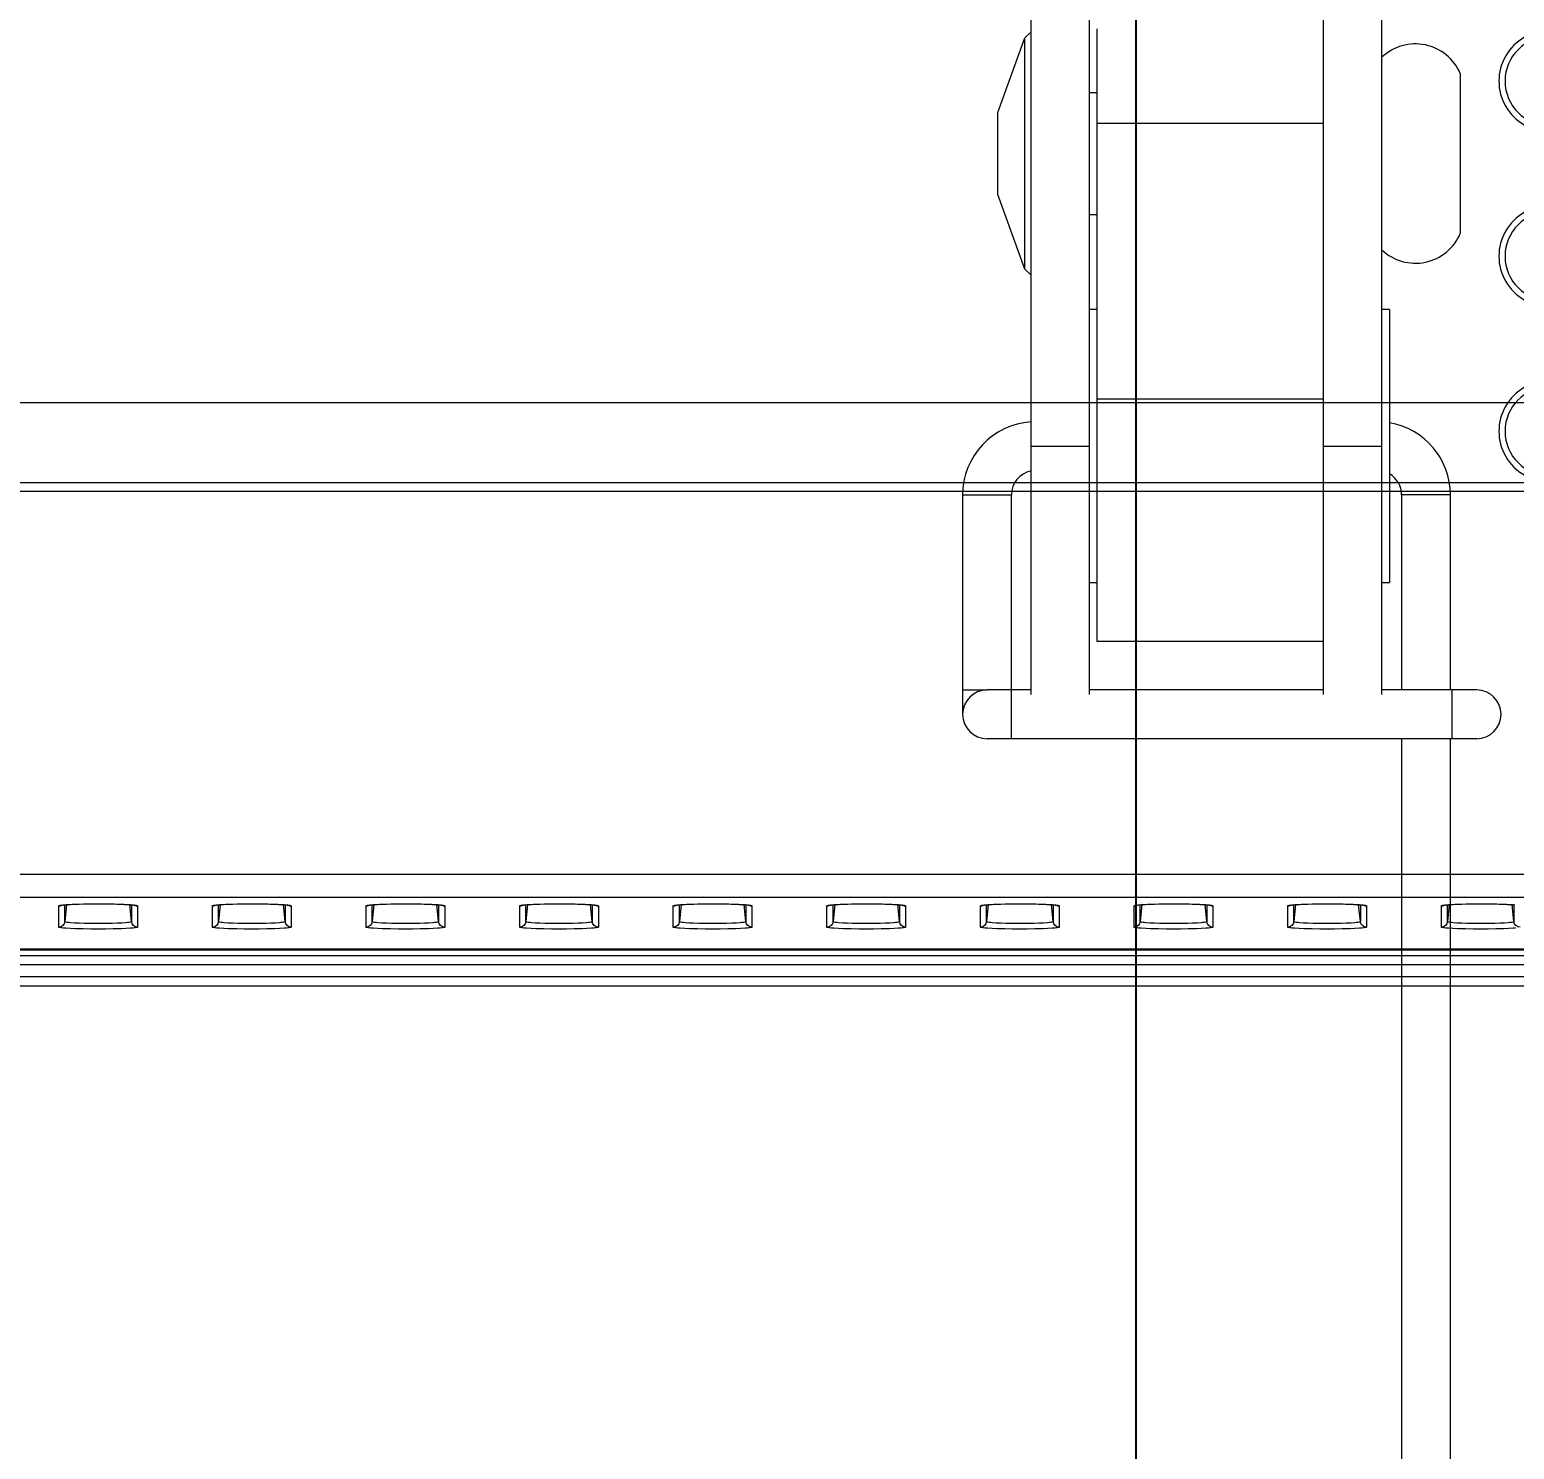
# Model space of a CAD drawing. Header units: millimetres. Extents: x -71336 to -35435, y -26189 to 22712.
# Drawn here: x -69022.03 to -68973.71, y -17584.35 to -17538.13 of the extents above; entities that cross this region are included whole.
import ezdxf

# ---------------------------------------------------------------- set-up
doc = ezdxf.new("R2010")
doc.units = ezdxf.units.MM
doc.layers.add('SC - Dimensions', color=1, linetype='Continuous')
doc.layers.add('SC - Equipment', color=7, linetype='Continuous', lineweight=13)
doc.layers.add('SC - Xlines', color=252, linetype='Continuous', plot=False)
doc.styles.get("Standard").update_dxf_attribs({"font": 'arial.ttf', "height": 35})
doc.dimstyles.new('MJC', dxfattribs={"dimscale": 25, "dimtxt": 35, "dimasz": 1, "dimexe": 0.25, "dimexo": 0.25, "dimgap": 0.25, "dimtad": 1, "dimdec": 0, "dimzin": 0, "dimdsep": 46, "dimtxsty": 'Standard', "dimcen": 0.09, "dimclrd": 1, "dimclre": 1, "dimclrt": 7, "dimadec": 0, "dimazin": 0, "dimtfac": 1, "dimtdec": 0, "dimtofl": 0, "dimtmove": 0, "dimatfit": 3, "dimfxl": 1, "dimtolj": 1, "dimtzin": 0, "dimarcsym": 0})

# ---------------------------------------------------------------- blocks, each defined once
blk = doc.blocks.new('SONY FW-49XE8001 - BACK')
at = {"layer": 'SC - Equipment', "color": 251, "true_color": 0x636466, "transparency": 33554495}
for points in [[(478.695, 9.651), (-479.005, 9.651)], [(478.695, 10.4), (-479.005, 10.4)], [(-158.26, 9.398), (-158.261, 9.398), (-158.254, 9.4), (-158.244, 9.401), (-158.23, 9.404), (-158.212, 9.406), (-158.191, 9.408), (-158.167, 9.411), (-158.14, 9.414), (-158.109, 9.416), (-158.075, 9.419), (-158.037, 9.421), (-157.996, 9.424), (-157.95, 9.427), (-157.901, 9.429), (-157.848, 9.431), (-157.792, 9.434), (-157.67, 9.438), (-157.533, 9.441), (-157.384, 9.444), (-157.224, 9.445), (-157.053, 9.446), (-156.876, 9.445), (-156.699, 9.443), (-156.613, 9.442), (-156.53, 9.44), (-156.452, 9.438), (-156.379, 9.436), (-156.312, 9.433), (-156.25, 9.431), (-156.193, 9.428), (-156.141, 9.426), (-156.094, 9.423), (-156.051, 9.42), (-156.012, 9.417), (-155.978, 9.414), (-155.947, 9.411), (-155.921, 9.409), (-155.899, 9.406), (-155.88, 9.404), (-155.866, 9.401), (-155.856, 9.4), (-155.85, 9.398), (-155.849, 9.398)], [(-158.082, 9.418), (-158.137, 8.867), (-158.137, 9.414)], [(-155.973, 9.414), (-155.973, 8.867), (-156.028, 9.418)], [(-153.26, 9.398), (-153.261, 9.398), (-153.254, 9.4), (-153.244, 9.401), (-153.23, 9.404), (-153.212, 9.406), (-153.191, 9.408), (-153.167, 9.411), (-153.14, 9.414), (-153.109, 9.416), (-153.075, 9.419), (-153.037, 9.421), (-152.996, 9.424), (-152.95, 9.427), (-152.901, 9.429), (-152.849, 9.431), (-152.792, 9.434), (-152.67, 9.438), (-152.533, 9.441), (-152.385, 9.444), (-152.224, 9.445), (-152.054, 9.446), (-151.876, 9.445), (-151.699, 9.443), (-151.613, 9.442), (-151.53, 9.44), (-151.452, 9.438), (-151.379, 9.436), (-151.312, 9.433), (-151.25, 9.431), (-151.193, 9.428), (-151.141, 9.426), (-151.094, 9.423), (-151.051, 9.42), (-151.012, 9.417), (-150.977, 9.414), (-150.947, 9.411), (-150.921, 9.409), (-150.899, 9.406), (-150.88, 9.404), (-150.866, 9.401), (-150.856, 9.4), (-150.85, 9.398), (-150.85, 9.398)], [(-153.082, 9.418), (-153.137, 8.867), (-153.137, 9.414)], [(-150.973, 9.414), (-150.973, 8.867), (-151.028, 9.418)], [(-148.261, 9.398), (-148.261, 9.398), (-148.254, 9.4), (-148.244, 9.401), (-148.23, 9.404), (-148.212, 9.406), (-148.191, 9.408), (-148.167, 9.411), (-148.14, 9.414), (-148.109, 9.416), (-148.075, 9.419), (-148.037, 9.421), (-147.995, 9.424), (-147.95, 9.427), (-147.901, 9.429), (-147.849, 9.431), (-147.792, 9.434), (-147.669, 9.438), (-147.533, 9.441), (-147.384, 9.444), (-147.224, 9.445), (-147.053, 9.446), (-146.876, 9.445), (-146.699, 9.443), (-146.613, 9.442), (-146.53, 9.44), (-146.452, 9.438), (-146.38, 9.436), (-146.312, 9.433), (-146.25, 9.431), (-146.193, 9.428), (-146.141, 9.426), (-146.094, 9.423), (-146.051, 9.42), (-146.012, 9.417), (-145.978, 9.414), (-145.947, 9.411), (-145.921, 9.409), (-145.899, 9.406), (-145.88, 9.404), (-145.866, 9.401), (-145.856, 9.4), (-145.85, 9.398), (-145.849, 9.398)], [(-148.082, 9.418), (-148.137, 8.867), (-148.137, 9.414)], [(-145.973, 9.414), (-145.973, 8.867), (-146.028, 9.418)], [(-143.26, 9.398), (-143.261, 9.398), (-143.254, 9.4), (-143.244, 9.401), (-143.23, 9.404), (-143.212, 9.406), (-143.192, 9.408), (-143.167, 9.411), (-143.14, 9.414), (-143.109, 9.416), (-143.075, 9.419), (-143.037, 9.421), (-142.996, 9.424), (-142.95, 9.427), (-142.901, 9.429), (-142.849, 9.431), (-142.792, 9.434), (-142.67, 9.438), (-142.533, 9.441), (-142.384, 9.444), (-142.224, 9.445), (-142.054, 9.446), (-141.876, 9.445), (-141.699, 9.443), (-141.613, 9.442), (-141.531, 9.44), (-141.452, 9.438), (-141.379, 9.436), (-141.312, 9.433), (-141.25, 9.431), (-141.193, 9.428), (-141.141, 9.426), (-141.094, 9.423), (-141.051, 9.42), (-141.012, 9.417), (-140.978, 9.414), (-140.947, 9.411), (-140.921, 9.409), (-140.899, 9.406), (-140.88, 9.404), (-140.866, 9.401), (-140.856, 9.4), (-140.85, 9.398), (-140.849, 9.398)], [(-143.082, 9.418), (-143.137, 8.867), (-143.137, 9.414)], [(-140.973, 9.414), (-140.973, 8.867), (-141.028, 9.418)], [(-138.26, 9.398), (-138.261, 9.398), (-138.254, 9.4), (-138.244, 9.401), (-138.23, 9.404), (-138.212, 9.406), (-138.191, 9.408), (-138.167, 9.411), (-138.14, 9.414), (-138.109, 9.416), (-138.075, 9.419), (-138.037, 9.421), (-137.995, 9.424), (-137.95, 9.427), (-137.901, 9.429), (-137.849, 9.431), (-137.792, 9.434), (-137.669, 9.438), (-137.533, 9.441), (-137.384, 9.444), (-137.224, 9.445), (-137.054, 9.446), (-136.876, 9.445), (-136.699, 9.443), (-136.613, 9.442), (-136.53, 9.44), (-136.452, 9.438), (-136.379, 9.436), (-136.312, 9.433), (-136.25, 9.431), (-136.193, 9.428), (-136.141, 9.426), (-136.094, 9.423), (-136.051, 9.42), (-136.012, 9.417), (-135.977, 9.414), (-135.947, 9.411), (-135.921, 9.409), (-135.899, 9.406), (-135.88, 9.404), (-135.866, 9.401), (-135.856, 9.4), (-135.85, 9.398), (-135.849, 9.398)], [(-138.082, 9.418), (-138.137, 8.867), (-138.137, 9.414)], [(-135.973, 9.414), (-135.973, 8.867), (-136.028, 9.418)], [(-133.26, 9.398), (-133.261, 9.398), (-133.254, 9.4), (-133.244, 9.401), (-133.23, 9.404), (-133.212, 9.406), (-133.191, 9.408), (-133.167, 9.411), (-133.14, 9.414), (-133.109, 9.416), (-133.075, 9.419), (-133.037, 9.421), (-132.996, 9.424), (-132.95, 9.427), (-132.901, 9.429), (-132.848, 9.431), (-132.792, 9.434), (-132.67, 9.438), (-132.533, 9.441), (-132.384, 9.444), (-132.224, 9.445), (-132.054, 9.446), (-131.876, 9.445), (-131.699, 9.443), (-131.613, 9.442), (-131.53, 9.44), (-131.452, 9.438), (-131.379, 9.436), (-131.312, 9.433), (-131.25, 9.431), (-131.193, 9.428), (-131.141, 9.426), (-131.094, 9.423), (-131.051, 9.42), (-131.012, 9.417), (-130.978, 9.414), (-130.947, 9.411), (-130.921, 9.409), (-130.899, 9.406), (-130.88, 9.404), (-130.866, 9.401), (-130.855, 9.4), (-130.85, 9.398), (-130.849, 9.398)], [(-133.082, 9.418), (-133.137, 8.867), (-133.137, 9.414)], [(-130.973, 9.414), (-130.973, 8.867), (-131.028, 9.418)], [(-128.26, 9.398), (-128.261, 9.398), (-128.254, 9.4), (-128.244, 9.401), (-128.23, 9.404), (-128.212, 9.406), (-128.191, 9.408), (-128.167, 9.411), (-128.14, 9.414), (-128.109, 9.416), (-128.075, 9.419), (-128.037, 9.421), (-127.996, 9.424), (-127.95, 9.427), (-127.901, 9.429), (-127.849, 9.431), (-127.792, 9.434), (-127.67, 9.438), (-127.533, 9.441), (-127.385, 9.444), (-127.224, 9.445), (-127.054, 9.446), (-126.876, 9.445), (-126.699, 9.443), (-126.613, 9.442), (-126.53, 9.44), (-126.452, 9.438), (-126.379, 9.436), (-126.312, 9.433), (-126.25, 9.431), (-126.193, 9.428), (-126.141, 9.426), (-126.094, 9.423), (-126.051, 9.42), (-126.012, 9.417), (-125.977, 9.414), (-125.947, 9.411), (-125.921, 9.409), (-125.899, 9.406), (-125.88, 9.404), (-125.866, 9.401), (-125.856, 9.4), (-125.85, 9.398), (-125.849, 9.398)], [(-128.082, 9.418), (-128.137, 8.867), (-128.137, 9.414)], [(-125.973, 9.414), (-125.973, 8.867), (-126.028, 9.418)], [(-123.26, 9.398), (-123.261, 9.398), (-123.254, 9.4), (-123.244, 9.401), (-123.23, 9.404), (-123.212, 9.406), (-123.191, 9.408), (-123.167, 9.411), (-123.14, 9.414), (-123.109, 9.416), (-123.075, 9.419), (-123.037, 9.421), (-122.995, 9.424), (-122.95, 9.427), (-122.901, 9.429), (-122.849, 9.431), (-122.792, 9.434), (-122.669, 9.438), (-122.533, 9.441), (-122.384, 9.444), (-122.224, 9.445), (-122.053, 9.446), (-121.876, 9.445), (-121.699, 9.443), (-121.613, 9.442), (-121.53, 9.44), (-121.452, 9.438), (-121.38, 9.436), (-121.312, 9.433), (-121.25, 9.431), (-121.193, 9.428), (-121.141, 9.426), (-121.094, 9.423), (-121.051, 9.42), (-121.012, 9.417), (-120.978, 9.414), (-120.947, 9.411), (-120.921, 9.409), (-120.899, 9.406), (-120.88, 9.404), (-120.866, 9.401), (-120.856, 9.4), (-120.85, 9.398), (-120.849, 9.398)], [(-123.082, 9.418), (-123.137, 8.867), (-123.137, 9.414)], [(-120.973, 9.414), (-120.973, 8.867), (-121.028, 9.418)], [(-118.26, 9.398), (-118.261, 9.398), (-118.254, 9.4), (-118.244, 9.401), (-118.23, 9.404), (-118.212, 9.406), (-118.192, 9.408), (-118.167, 9.411), (-118.14, 9.414), (-118.109, 9.416), (-118.075, 9.419), (-118.037, 9.421), (-117.996, 9.424), (-117.95, 9.427), (-117.901, 9.429), (-117.849, 9.431), (-117.792, 9.434), (-117.67, 9.438), (-117.533, 9.441), (-117.385, 9.444), (-117.224, 9.445), (-117.054, 9.446), (-116.876, 9.445), (-116.699, 9.443), (-116.613, 9.442), (-116.53, 9.44), (-116.452, 9.438), (-116.379, 9.436), (-116.312, 9.433), (-116.25, 9.431), (-116.193, 9.428), (-116.141, 9.426), (-116.094, 9.423), (-116.051, 9.42), (-116.012, 9.417), (-115.977, 9.414), (-115.947, 9.411), (-115.921, 9.409), (-115.899, 9.406), (-115.88, 9.404), (-115.866, 9.401), (-115.856, 9.4), (-115.85, 9.398), (-115.85, 9.398)], [(-118.082, 9.418), (-118.137, 8.867), (-118.137, 9.414)], [(-115.973, 9.414), (-115.973, 8.867), (-116.028, 9.418)], [(-110.92, 8.656), (-110.987, 8.651), (-110.992, 8.65), (-111.001, 8.65), (-111.15, 8.64), (-111.3, 8.633), (-111.344, 8.632), (-111.565, 8.625), (-111.814, 8.622), (-112.055, 8.621), (-112.296, 8.622), (-112.545, 8.625), (-112.767, 8.632), (-112.81, 8.633), (-112.96, 8.64), (-113.109, 8.65), (-113.118, 8.65), (-113.124, 8.651), (-113.19, 8.656), (-113.236, 8.662), (-113.265, 8.667), (-113.31, 8.674), (-113.321, 8.676), (-113.33, 8.679), (-113.335, 8.682), (-113.336, 8.685), (-113.336, 8.687), (-113.336, 9.379), (-113.335, 9.384), (-113.33, 9.387), (-113.321, 9.389), (-113.318, 9.39), (-113.289, 9.396), (-113.264, 9.401), (-113.261, 9.401), (-113.235, 9.405), (-113.207, 9.408), (-113.178, 9.411), (-113.174, 9.412), (-113.146, 9.414), (-113.118, 9.416), (-113.091, 9.418), (-113.063, 9.42), (-112.894, 9.43), (-112.711, 9.438), (-112.509, 9.443), (-112.454, 9.444), (-112.251, 9.446), (-112.049, 9.446), (-111.992, 9.446), (-111.79, 9.445), (-111.587, 9.443), (-111.388, 9.437), (-111.207, 9.43), (-111.04, 9.42), (-111.035, 9.42), (-111.008, 9.418), (-110.982, 9.415), (-110.955, 9.413)], [(-113.261, 9.398), (-113.261, 9.398), (-113.254, 9.4), (-113.244, 9.401), (-113.23, 9.404), (-113.212, 9.406), (-113.191, 9.408), (-113.167, 9.411), (-113.14, 9.414), (-113.109, 9.416), (-113.075, 9.419), (-113.037, 9.421), (-112.995, 9.424), (-112.95, 9.427), (-112.901, 9.429), (-112.849, 9.431), (-112.792, 9.434), (-112.669, 9.438), (-112.533, 9.441), (-112.384, 9.444), (-112.224, 9.445), (-112.054, 9.446), (-111.876, 9.445), (-111.699, 9.443), (-111.613, 9.442), (-111.53, 9.44), (-111.452, 9.438), (-111.379, 9.436), (-111.312, 9.433), (-111.25, 9.431), (-111.193, 9.428), (-111.141, 9.426), (-111.094, 9.423), (-111.051, 9.42), (-111.012, 9.417), (-110.977, 9.414), (-110.947, 9.411)], [(-113.082, 9.418), (-113.137, 8.867), (-113.137, 9.414)], [(-110.973, 9.414), (-110.973, 8.867), (-111.028, 9.418)], [(-316.51, 7.764), (-72.756, 7.764)], [(-75.955, 7.964), (-75.955, 7.935), (-211.955, 7.935), (-211.955, 7.964)], [(-316.938, 7.464), (-72.748, 7.464)], [(-72.738, 7.064), (-317.509, 7.064)], [(-72.73, 6.764), (-317.938, 6.764)]]:
    blk.add_lwpolyline(points, dxfattribs=at)
for points in [[(109.633, 37.244), (109.509, 37.676), (-109.819, 37.676, 0.999572), (-109.819, 34.785), (109.509, 34.785), (109.509, 34.587), (-109.819, 34.587), (-109.819, 34.785), (-109.944, 35.218)], [(109.633, 31.544), (109.509, 31.976), (-109.819, 31.976, 0.999596), (-109.819, 29.085), (109.509, 29.085), (109.509, 28.887), (-109.819, 28.887), (-109.819, 29.085), (-109.944, 29.518)], [(109.633, 25.844), (109.509, 26.276), (-109.819, 26.276, 0.9996), (-109.819, 23.385), (109.509, 23.385), (109.509, 23.187), (-109.819, 23.187), (-109.819, 23.385), (-109.944, 23.818)], [(-73.261, 7.964), (-214.955, 7.964), (-214.955, 7.975, 0.037971), (-214.804, 7.979), (-214.955, 7.979), (-214.955, 7.991, -0.365478), (-215.804, 8.948), (-215.814, 9.637)], [(-155.774, 8.687, -0.385127), (-155.973, 8.867), (-155.975, 8.863), (-155.979, 8.859), (-155.988, 8.856), (-155.995, 8.854), (-156.011, 8.851), (-156.058, 8.842), (-156.106, 8.835), (-156.158, 8.83), (-156.288, 8.82), (-156.291, 8.82), (-156.436, 8.812), (-156.601, 8.806), (-156.641, 8.805), (-156.85, 8.802), (-157.055, 8.801), (-157.26, 8.802), (-157.469, 8.805), (-157.509, 8.806), (-157.675, 8.812), (-157.819, 8.82), (-157.822, 8.82), (-157.953, 8.83), (-158.004, 8.835), (-158.052, 8.842), (-158.099, 8.851), (-158.115, 8.854), (-158.123, 8.856), (-158.131, 8.859), (-158.135, 8.863), (-158.137, 8.867, -0.384869), (-158.336, 8.687)], [(-150.774, 8.687, -0.384712), (-150.973, 8.867), (-150.975, 8.863), (-150.979, 8.859), (-150.988, 8.856), (-150.995, 8.854), (-151.011, 8.851), (-151.058, 8.842), (-151.106, 8.835), (-151.157, 8.83), (-151.288, 8.82), (-151.291, 8.82), (-151.435, 8.812), (-151.601, 8.806), (-151.641, 8.805), (-151.85, 8.802), (-152.055, 8.801), (-152.26, 8.802), (-152.47, 8.805), (-152.509, 8.806), (-152.675, 8.812), (-152.819, 8.82), (-152.822, 8.82), (-152.953, 8.83), (-153.004, 8.835), (-153.052, 8.842), (-153.099, 8.851), (-153.115, 8.854), (-153.122, 8.856), (-153.131, 8.859), (-153.136, 8.863), (-153.137, 8.867, -0.385109), (-153.336, 8.687)], [(-145.774, 8.687, -0.385491), (-145.973, 8.867), (-145.974, 8.863), (-145.979, 8.859), (-145.988, 8.856), (-145.995, 8.854), (-146.011, 8.851), (-146.058, 8.842), (-146.106, 8.835), (-146.158, 8.83), (-146.288, 8.82), (-146.291, 8.82), (-146.435, 8.812), (-146.601, 8.806), (-146.641, 8.805), (-146.85, 8.802), (-147.055, 8.801), (-147.26, 8.802), (-147.47, 8.805), (-147.509, 8.806), (-147.675, 8.812), (-147.819, 8.82), (-147.822, 8.82), (-147.953, 8.83), (-148.004, 8.835), (-148.052, 8.842), (-148.099, 8.851), (-148.115, 8.854), (-148.123, 8.856), (-148.131, 8.859), (-148.136, 8.863), (-148.137, 8.867, -0.384902), (-148.336, 8.687)], [(-140.774, 8.687, -0.38516), (-140.973, 8.867), (-140.975, 8.863), (-140.979, 8.859), (-140.988, 8.856), (-140.995, 8.854), (-141.011, 8.851), (-141.058, 8.842), (-141.106, 8.835), (-141.157, 8.83), (-141.288, 8.82), (-141.291, 8.82), (-141.435, 8.812), (-141.601, 8.806), (-141.641, 8.805), (-141.85, 8.802), (-142.055, 8.801), (-142.26, 8.802), (-142.47, 8.805), (-142.509, 8.806), (-142.675, 8.812), (-142.819, 8.82), (-142.822, 8.82), (-142.953, 8.83), (-143.004, 8.835), (-143.052, 8.842), (-143.099, 8.851), (-143.115, 8.854), (-143.122, 8.856), (-143.131, 8.859), (-143.136, 8.863), (-143.137, 8.867, -0.385094), (-143.336, 8.687)], [(-135.774, 8.687, -0.384869), (-135.973, 8.867), (-135.974, 8.863), (-135.979, 8.859), (-135.988, 8.856), (-135.995, 8.854), (-136.011, 8.851), (-136.058, 8.842), (-136.106, 8.835), (-136.157, 8.83), (-136.288, 8.82), (-136.291, 8.82), (-136.435, 8.812), (-136.601, 8.806), (-136.641, 8.805), (-136.85, 8.802), (-137.055, 8.801), (-137.26, 8.802), (-137.47, 8.805), (-137.509, 8.806), (-137.675, 8.812), (-137.819, 8.82), (-137.822, 8.82), (-137.953, 8.83), (-138.004, 8.835), (-138.052, 8.842), (-138.099, 8.851), (-138.115, 8.854), (-138.122, 8.856), (-138.131, 8.859), (-138.136, 8.863), (-138.137, 8.867, -0.385557), (-138.336, 8.687)], [(-130.774, 8.687, -0.385127), (-130.973, 8.867), (-130.975, 8.863), (-130.979, 8.859), (-130.988, 8.856), (-130.995, 8.854), (-131.011, 8.851), (-131.058, 8.842), (-131.106, 8.835), (-131.157, 8.83), (-131.288, 8.82), (-131.291, 8.82), (-131.436, 8.812), (-131.601, 8.806), (-131.641, 8.805), (-131.85, 8.802), (-132.055, 8.801), (-132.26, 8.802), (-132.47, 8.805), (-132.509, 8.806), (-132.675, 8.812), (-132.819, 8.82), (-132.822, 8.82), (-132.953, 8.83), (-133.004, 8.835), (-133.052, 8.842), (-133.099, 8.851), (-133.115, 8.854), (-133.122, 8.856), (-133.131, 8.859), (-133.135, 8.863), (-133.137, 8.867, -0.384697), (-133.336, 8.687)], [(-125.774, 8.687, -0.384883), (-125.973, 8.867), (-125.974, 8.863), (-125.979, 8.859), (-125.988, 8.856), (-125.995, 8.854), (-126.011, 8.851), (-126.058, 8.842), (-126.106, 8.835), (-126.157, 8.83), (-126.288, 8.82), (-126.291, 8.82), (-126.435, 8.812), (-126.601, 8.806), (-126.641, 8.805), (-126.85, 8.802), (-127.055, 8.801), (-127.26, 8.802), (-127.47, 8.805), (-127.509, 8.806), (-127.675, 8.812), (-127.819, 8.82), (-127.822, 8.82), (-127.953, 8.83), (-128.004, 8.835), (-128.052, 8.842), (-128.099, 8.851), (-128.115, 8.854), (-128.122, 8.856), (-128.131, 8.859), (-128.136, 8.863), (-128.137, 8.867, -0.38516), (-128.336, 8.687)], [(-120.774, 8.687, -0.385127), (-120.973, 8.867), (-120.975, 8.863), (-120.979, 8.859), (-120.988, 8.856), (-120.995, 8.854), (-121.011, 8.851), (-121.058, 8.842), (-121.106, 8.835), (-121.158, 8.83), (-121.288, 8.82), (-121.291, 8.82), (-121.436, 8.812), (-121.601, 8.806), (-121.641, 8.805), (-121.85, 8.802), (-122.055, 8.801), (-122.26, 8.802), (-122.47, 8.805), (-122.509, 8.806), (-122.675, 8.812), (-122.819, 8.82), (-122.822, 8.82), (-122.953, 8.83), (-123.004, 8.835), (-123.052, 8.842), (-123.099, 8.851), (-123.115, 8.854), (-123.123, 8.856), (-123.131, 8.859), (-123.136, 8.863), (-123.137, 8.867, -0.384869), (-123.336, 8.687)], [(-115.774, 8.687, -0.384712), (-115.973, 8.867), (-115.975, 8.863), (-115.979, 8.859), (-115.988, 8.856), (-115.995, 8.854), (-116.011, 8.851), (-116.058, 8.842), (-116.106, 8.835), (-116.157, 8.83), (-116.288, 8.82), (-116.291, 8.82), (-116.435, 8.812), (-116.601, 8.806), (-116.641, 8.805), (-116.85, 8.802), (-117.055, 8.801), (-117.26, 8.802), (-117.47, 8.805), (-117.509, 8.806), (-117.675, 8.812), (-117.819, 8.82), (-117.822, 8.82), (-117.953, 8.83), (-118.004, 8.835), (-118.052, 8.842), (-118.099, 8.851), (-118.115, 8.854), (-118.122, 8.856), (-118.131, 8.859), (-118.136, 8.863), (-118.137, 8.867, -0.385109), (-118.336, 8.687)], [(-110.774, 8.687, -0.385491), (-110.973, 8.867), (-110.974, 8.863), (-110.979, 8.859), (-110.988, 8.856), (-110.995, 8.854), (-111.011, 8.851), (-111.058, 8.842), (-111.106, 8.835), (-111.157, 8.83), (-111.288, 8.82), (-111.291, 8.82), (-111.435, 8.812), (-111.601, 8.806), (-111.641, 8.805), (-111.85, 8.802), (-112.055, 8.801), (-112.26, 8.802), (-112.47, 8.805), (-112.509, 8.806), (-112.675, 8.812), (-112.819, 8.82), (-112.822, 8.82), (-112.953, 8.83), (-113.004, 8.835), (-113.052, 8.842), (-113.099, 8.851), (-113.115, 8.854), (-113.123, 8.856), (-113.131, 8.859), (-113.136, 8.863), (-113.137, 8.867, -0.385524), (-113.336, 8.687)]]:
    blk.add_lwpolyline(points, format="xyb", dxfattribs=at)
for points in [[(-155.774, 9.379), (-155.774, 8.687), (-155.774, 8.685), (-155.776, 8.682), (-155.78, 8.679), (-155.789, 8.676), (-155.8, 8.674), (-155.846, 8.667), (-155.874, 8.662), (-155.92, 8.656), (-155.986, 8.651), (-155.992, 8.65), (-156.001, 8.65), (-156.15, 8.64), (-156.301, 8.633), (-156.344, 8.632), (-156.565, 8.625), (-156.814, 8.622), (-157.055, 8.621), (-157.296, 8.622), (-157.545, 8.625), (-157.767, 8.632), (-157.81, 8.633), (-157.96, 8.64), (-158.109, 8.65), (-158.118, 8.65), (-158.124, 8.651), (-158.19, 8.656), (-158.236, 8.662), (-158.264, 8.667), (-158.31, 8.674), (-158.321, 8.676), (-158.33, 8.679), (-158.334, 8.682), (-158.336, 8.685), (-158.336, 8.687), (-158.336, 9.379), (-158.334, 9.384), (-158.33, 9.387), (-158.321, 9.389), (-158.317, 9.39), (-158.289, 9.396), (-158.264, 9.401), (-158.261, 9.401), (-158.235, 9.405), (-158.207, 9.408), (-158.178, 9.411), (-158.174, 9.412), (-158.146, 9.414), (-158.118, 9.416), (-158.091, 9.418), (-158.063, 9.42), (-157.894, 9.43), (-157.711, 9.438), (-157.509, 9.443), (-157.454, 9.444), (-157.251, 9.446), (-157.049, 9.446), (-156.992, 9.446), (-156.79, 9.445), (-156.587, 9.443), (-156.388, 9.437), (-156.207, 9.43), (-156.04, 9.42), (-156.035, 9.42), (-156.008, 9.418), (-155.982, 9.415), (-155.955, 9.413), (-155.927, 9.411), (-155.925, 9.41), (-155.897, 9.408), (-155.87, 9.405), (-155.844, 9.401), (-155.821, 9.396), (-155.792, 9.39), (-155.789, 9.389), (-155.78, 9.387), (-155.776, 9.384)], [(-150.774, 9.379), (-150.774, 8.687), (-150.774, 8.685), (-150.776, 8.682), (-150.78, 8.679), (-150.789, 8.676), (-150.8, 8.674), (-150.846, 8.667), (-150.874, 8.662), (-150.92, 8.656), (-150.986, 8.651), (-150.992, 8.65), (-151.001, 8.65), (-151.151, 8.64), (-151.3, 8.633), (-151.344, 8.632), (-151.565, 8.625), (-151.815, 8.622), (-152.055, 8.621), (-152.296, 8.622), (-152.545, 8.625), (-152.767, 8.632), (-152.81, 8.633), (-152.96, 8.64), (-153.109, 8.65), (-153.118, 8.65), (-153.124, 8.651), (-153.19, 8.656), (-153.236, 8.662), (-153.265, 8.667), (-153.31, 8.674), (-153.322, 8.676), (-153.33, 8.679), (-153.335, 8.682), (-153.336, 8.685), (-153.336, 8.687), (-153.336, 9.379), (-153.335, 9.384), (-153.33, 9.387), (-153.321, 9.389), (-153.318, 9.39), (-153.289, 9.396), (-153.264, 9.401), (-153.262, 9.401), (-153.235, 9.405), (-153.207, 9.408), (-153.178, 9.411), (-153.174, 9.412), (-153.146, 9.414), (-153.118, 9.416), (-153.091, 9.418), (-153.063, 9.42), (-152.894, 9.43), (-152.711, 9.438), (-152.509, 9.443), (-152.454, 9.444), (-152.251, 9.446), (-152.049, 9.446), (-151.992, 9.446), (-151.79, 9.445), (-151.587, 9.443), (-151.388, 9.437), (-151.207, 9.43), (-151.04, 9.42), (-151.035, 9.42), (-151.008, 9.418), (-150.982, 9.415), (-150.955, 9.413), (-150.927, 9.411), (-150.925, 9.41), (-150.897, 9.408), (-150.87, 9.405), (-150.844, 9.401), (-150.82, 9.396), (-150.792, 9.39), (-150.789, 9.389), (-150.78, 9.387), (-150.776, 9.384)], [(-145.774, 9.379), (-145.774, 8.687), (-145.774, 8.685), (-145.776, 8.682), (-145.78, 8.679), (-145.789, 8.676), (-145.8, 8.674), (-145.846, 8.667), (-145.874, 8.662), (-145.92, 8.656), (-145.986, 8.651), (-145.992, 8.65), (-146.001, 8.65), (-146.15, 8.64), (-146.3, 8.633), (-146.344, 8.632), (-146.565, 8.625), (-146.814, 8.622), (-147.055, 8.621), (-147.296, 8.622), (-147.545, 8.625), (-147.767, 8.632), (-147.81, 8.633), (-147.96, 8.64), (-148.109, 8.65), (-148.118, 8.65), (-148.124, 8.651), (-148.19, 8.656), (-148.236, 8.662), (-148.265, 8.667), (-148.31, 8.674), (-148.321, 8.676), (-148.33, 8.679), (-148.334, 8.682), (-148.336, 8.685), (-148.336, 8.687), (-148.336, 9.379), (-148.335, 9.384), (-148.33, 9.387), (-148.321, 9.389), (-148.318, 9.39), (-148.289, 9.396), (-148.264, 9.401), (-148.261, 9.401), (-148.235, 9.405), (-148.207, 9.408), (-148.178, 9.411), (-148.174, 9.412), (-148.146, 9.414), (-148.118, 9.416), (-148.091, 9.418), (-148.063, 9.42), (-147.894, 9.43), (-147.711, 9.438), (-147.509, 9.443), (-147.454, 9.444), (-147.251, 9.446), (-147.049, 9.446), (-146.992, 9.446), (-146.79, 9.445), (-146.587, 9.443), (-146.387, 9.437), (-146.207, 9.43), (-146.04, 9.42), (-146.035, 9.42), (-146.009, 9.418), (-145.982, 9.415), (-145.955, 9.413), (-145.927, 9.411), (-145.925, 9.41), (-145.897, 9.408), (-145.87, 9.405), (-145.844, 9.401), (-145.821, 9.396), (-145.792, 9.39), (-145.789, 9.389), (-145.78, 9.387), (-145.776, 9.384)], [(-140.774, 9.379), (-140.774, 8.687), (-140.775, 8.685), (-140.776, 8.682), (-140.78, 8.679), (-140.789, 8.676), (-140.8, 8.674), (-140.846, 8.667), (-140.874, 8.662), (-140.92, 8.656), (-140.986, 8.651), (-140.992, 8.65), (-141.001, 8.65), (-141.15, 8.64), (-141.3, 8.633), (-141.344, 8.632), (-141.565, 8.625), (-141.815, 8.622), (-142.055, 8.621), (-142.296, 8.622), (-142.545, 8.625), (-142.766, 8.632), (-142.81, 8.633), (-142.96, 8.64), (-143.109, 8.65), (-143.118, 8.65), (-143.124, 8.651), (-143.19, 8.656), (-143.236, 8.662), (-143.265, 8.667), (-143.31, 8.674), (-143.322, 8.676), (-143.33, 8.679), (-143.334, 8.682), (-143.336, 8.685), (-143.336, 8.687), (-143.336, 9.379), (-143.334, 9.384), (-143.33, 9.387), (-143.321, 9.389), (-143.317, 9.39), (-143.289, 9.396), (-143.264, 9.401), (-143.261, 9.401), (-143.235, 9.405), (-143.207, 9.408), (-143.178, 9.411), (-143.174, 9.412), (-143.146, 9.414), (-143.118, 9.416), (-143.091, 9.418), (-143.063, 9.42), (-142.894, 9.43), (-142.711, 9.438), (-142.509, 9.443), (-142.454, 9.444), (-142.251, 9.446), (-142.049, 9.446), (-141.992, 9.446), (-141.79, 9.445), (-141.587, 9.443), (-141.388, 9.437), (-141.207, 9.43), (-141.04, 9.42), (-141.035, 9.42), (-141.008, 9.418), (-140.982, 9.415), (-140.955, 9.413), (-140.927, 9.411), (-140.925, 9.41), (-140.897, 9.408), (-140.87, 9.405), (-140.844, 9.401), (-140.821, 9.396), (-140.792, 9.39), (-140.789, 9.389), (-140.78, 9.387), (-140.776, 9.384)], [(-135.774, 9.379), (-135.774, 8.687), (-135.774, 8.685), (-135.776, 8.682), (-135.78, 8.679), (-135.789, 8.676), (-135.8, 8.674), (-135.845, 8.667), (-135.874, 8.662), (-135.92, 8.656), (-135.987, 8.651), (-135.992, 8.65), (-136.001, 8.65), (-136.15, 8.64), (-136.3, 8.633), (-136.344, 8.632), (-136.565, 8.625), (-136.815, 8.622), (-137.055, 8.621), (-137.296, 8.622), (-137.545, 8.625), (-137.767, 8.632), (-137.81, 8.633), (-137.96, 8.64), (-138.109, 8.65), (-138.118, 8.65), (-138.124, 8.651), (-138.19, 8.656), (-138.236, 8.662), (-138.265, 8.667), (-138.31, 8.674), (-138.321, 8.676), (-138.33, 8.679), (-138.335, 8.682), (-138.336, 8.685), (-138.336, 8.687), (-138.336, 9.379), (-138.335, 9.384), (-138.33, 9.387), (-138.321, 9.389), (-138.318, 9.39), (-138.289, 9.396), (-138.264, 9.401), (-138.261, 9.401), (-138.235, 9.405), (-138.207, 9.408), (-138.178, 9.411), (-138.174, 9.412), (-138.146, 9.414), (-138.118, 9.416), (-138.091, 9.418), (-138.063, 9.42), (-137.894, 9.43), (-137.711, 9.438), (-137.509, 9.443), (-137.454, 9.444), (-137.251, 9.446), (-137.049, 9.446), (-136.992, 9.446), (-136.79, 9.445), (-136.587, 9.443), (-136.388, 9.437), (-136.207, 9.43), (-136.04, 9.42), (-136.035, 9.42), (-136.008, 9.418), (-135.982, 9.415), (-135.955, 9.413), (-135.927, 9.411), (-135.925, 9.41), (-135.897, 9.408), (-135.87, 9.405), (-135.844, 9.401), (-135.821, 9.396), (-135.792, 9.39), (-135.789, 9.389), (-135.78, 9.387), (-135.776, 9.384)], [(-130.774, 9.379), (-130.774, 8.687), (-130.775, 8.685), (-130.776, 8.682), (-130.78, 8.679), (-130.789, 8.676), (-130.8, 8.674), (-130.846, 8.667), (-130.874, 8.662), (-130.92, 8.656), (-130.986, 8.651), (-130.992, 8.65), (-131.001, 8.65), (-131.15, 8.64), (-131.3, 8.633), (-131.344, 8.632), (-131.565, 8.625), (-131.815, 8.622), (-132.055, 8.621), (-132.296, 8.622), (-132.546, 8.625), (-132.767, 8.632), (-132.81, 8.633), (-132.96, 8.64), (-133.109, 8.65), (-133.118, 8.65), (-133.124, 8.651), (-133.19, 8.656), (-133.236, 8.662), (-133.264, 8.667), (-133.31, 8.674), (-133.322, 8.676), (-133.33, 8.679), (-133.334, 8.682), (-133.336, 8.685), (-133.336, 8.687), (-133.336, 9.379), (-133.334, 9.384), (-133.33, 9.387), (-133.321, 9.389), (-133.317, 9.39), (-133.289, 9.396), (-133.264, 9.401), (-133.261, 9.401), (-133.235, 9.405), (-133.207, 9.408), (-133.178, 9.411), (-133.174, 9.412), (-133.146, 9.414), (-133.118, 9.416), (-133.091, 9.418), (-133.063, 9.42), (-132.894, 9.43), (-132.711, 9.438), (-132.509, 9.443), (-132.454, 9.444), (-132.251, 9.446), (-132.049, 9.446), (-131.992, 9.446), (-131.79, 9.445), (-131.587, 9.443), (-131.388, 9.437), (-131.207, 9.43), (-131.04, 9.42), (-131.035, 9.42), (-131.008, 9.418), (-130.982, 9.415), (-130.955, 9.413), (-130.927, 9.411), (-130.925, 9.41), (-130.897, 9.408), (-130.87, 9.405), (-130.844, 9.401), (-130.821, 9.396), (-130.792, 9.39), (-130.789, 9.389), (-130.78, 9.387), (-130.776, 9.384)], [(-125.774, 9.379), (-125.774, 8.687), (-125.774, 8.685), (-125.776, 8.682), (-125.78, 8.679), (-125.789, 8.676), (-125.8, 8.674), (-125.846, 8.667), (-125.874, 8.662), (-125.92, 8.656), (-125.986, 8.651), (-125.992, 8.65), (-126.001, 8.65), (-126.151, 8.64), (-126.3, 8.633), (-126.344, 8.632), (-126.565, 8.625), (-126.815, 8.622), (-127.055, 8.621), (-127.296, 8.622), (-127.545, 8.625), (-127.767, 8.632), (-127.81, 8.633), (-127.96, 8.64), (-128.109, 8.65), (-128.118, 8.65), (-128.124, 8.651), (-128.19, 8.656), (-128.236, 8.662), (-128.265, 8.667), (-128.31, 8.674), (-128.321, 8.676), (-128.33, 8.679), (-128.335, 8.682), (-128.336, 8.685), (-128.336, 8.687), (-128.336, 9.379), (-128.335, 9.384), (-128.33, 9.387), (-128.321, 9.389), (-128.318, 9.39), (-128.289, 9.396), (-128.264, 9.401), (-128.261, 9.401), (-128.235, 9.405), (-128.207, 9.408), (-128.178, 9.411), (-128.174, 9.412), (-128.146, 9.414), (-128.118, 9.416), (-128.091, 9.418), (-128.063, 9.42), (-127.894, 9.43), (-127.711, 9.438), (-127.509, 9.443), (-127.454, 9.444), (-127.251, 9.446), (-127.049, 9.446), (-126.992, 9.446), (-126.79, 9.445), (-126.587, 9.443), (-126.388, 9.437), (-126.207, 9.43), (-126.04, 9.42), (-126.035, 9.42), (-126.008, 9.418), (-125.982, 9.415), (-125.955, 9.413), (-125.927, 9.411), (-125.925, 9.41), (-125.897, 9.408), (-125.87, 9.405), (-125.844, 9.401), (-125.82, 9.396), (-125.792, 9.39), (-125.789, 9.389), (-125.78, 9.387), (-125.776, 9.384)], [(-120.774, 9.379), (-120.774, 8.687), (-120.774, 8.685), (-120.776, 8.682), (-120.78, 8.679), (-120.789, 8.676), (-120.8, 8.674), (-120.846, 8.667), (-120.874, 8.662), (-120.92, 8.656), (-120.986, 8.651), (-120.992, 8.65), (-121.001, 8.65), (-121.15, 8.64), (-121.301, 8.633), (-121.344, 8.632), (-121.565, 8.625), (-121.814, 8.622), (-122.055, 8.621), (-122.296, 8.622), (-122.545, 8.625), (-122.767, 8.632), (-122.81, 8.633), (-122.96, 8.64), (-123.109, 8.65), (-123.118, 8.65), (-123.124, 8.651), (-123.19, 8.656), (-123.236, 8.662), (-123.265, 8.667), (-123.31, 8.674), (-123.321, 8.676), (-123.33, 8.679), (-123.334, 8.682), (-123.336, 8.685), (-123.336, 8.687), (-123.336, 9.379), (-123.335, 9.384), (-123.33, 9.387), (-123.321, 9.389), (-123.318, 9.39), (-123.289, 9.396), (-123.264, 9.401), (-123.261, 9.401), (-123.235, 9.405), (-123.207, 9.408), (-123.178, 9.411), (-123.174, 9.412), (-123.146, 9.414), (-123.118, 9.416), (-123.091, 9.418), (-123.063, 9.42), (-122.894, 9.43), (-122.711, 9.438), (-122.509, 9.443), (-122.454, 9.444), (-122.251, 9.446), (-122.049, 9.446), (-121.992, 9.446), (-121.79, 9.445), (-121.587, 9.443), (-121.388, 9.437), (-121.207, 9.43), (-121.04, 9.42), (-121.035, 9.42), (-121.008, 9.418), (-120.982, 9.415), (-120.955, 9.413), (-120.927, 9.411), (-120.925, 9.41), (-120.897, 9.408), (-120.87, 9.405), (-120.844, 9.401), (-120.821, 9.396), (-120.792, 9.39), (-120.789, 9.389), (-120.78, 9.387), (-120.776, 9.384)], [(-115.774, 9.379), (-115.774, 8.687), (-115.774, 8.685), (-115.776, 8.682), (-115.78, 8.679), (-115.789, 8.676), (-115.8, 8.674), (-115.846, 8.667), (-115.874, 8.662), (-115.92, 8.656), (-115.986, 8.651), (-115.992, 8.65), (-116.001, 8.65), (-116.151, 8.64), (-116.3, 8.633), (-116.344, 8.632), (-116.565, 8.625), (-116.815, 8.622), (-117.055, 8.621), (-117.296, 8.622), (-117.545, 8.625), (-117.766, 8.632), (-117.81, 8.633), (-117.96, 8.64), (-118.109, 8.65), (-118.118, 8.65), (-118.124, 8.651), (-118.19, 8.656), (-118.236, 8.662), (-118.265, 8.667), (-118.31, 8.674), (-118.322, 8.676), (-118.33, 8.679), (-118.334, 8.682), (-118.336, 8.685), (-118.336, 8.687), (-118.336, 9.379), (-118.334, 9.384), (-118.33, 9.387), (-118.321, 9.389), (-118.317, 9.39), (-118.289, 9.396), (-118.264, 9.401), (-118.262, 9.401), (-118.235, 9.405), (-118.207, 9.408), (-118.178, 9.411), (-118.174, 9.412), (-118.146, 9.414), (-118.118, 9.416), (-118.091, 9.418), (-118.063, 9.42), (-117.894, 9.43), (-117.711, 9.438), (-117.509, 9.443), (-117.454, 9.444), (-117.251, 9.446), (-117.049, 9.446), (-116.992, 9.446), (-116.79, 9.445), (-116.587, 9.443), (-116.388, 9.437), (-116.207, 9.43), (-116.04, 9.42), (-116.035, 9.42), (-116.008, 9.418), (-115.982, 9.415), (-115.955, 9.413), (-115.927, 9.411), (-115.925, 9.41), (-115.897, 9.408), (-115.87, 9.405), (-115.844, 9.401), (-115.82, 9.396), (-115.792, 9.39), (-115.789, 9.389), (-115.78, 9.387), (-115.776, 9.384)]]:
    blk.add_lwpolyline(points, close=True, dxfattribs=at)
for centre, radius, start, end in [((-109.819, 36.231), 1.644, 90.0014, 270.0028), ((-109.819, 30.531), 1.644, 90.002, 270.0031), ((-109.819, 24.831), 1.644, 89.9972, 269.998), ((-158.337, 9.584), 0.205, 270.2907, 296.3045), ((-155.773, 9.584), 0.205, 243.6955, 269.7093), ((-153.337, 9.586), 0.207, 270.3859, 296.2042), ((-150.773, 9.584), 0.205, 243.6882, 269.656), ((-148.337, 9.584), 0.205, 270.2907, 296.3045), ((-145.773, 9.584), 0.205, 243.6955, 269.7093), ((-143.337, 9.584), 0.205, 270.3524, 296.3034), ((-140.773, 9.584), 0.205, 243.6882, 269.656), ((-138.337, 9.584), 0.205, 270.2824, 296.3128), ((-135.773, 9.584), 0.205, 243.6955, 269.7093), ((-133.337, 9.584), 0.205, 270.3524, 296.3034), ((-130.773, 9.586), 0.207, 243.7959, 269.6089), ((-128.337, 9.584), 0.205, 270.2856, 296.3046), ((-125.773, 9.584), 0.205, 243.6954, 269.7144), ((-123.337, 9.584), 0.205, 270.2907, 296.3045), ((-120.773, 9.584), 0.205, 243.6955, 269.7093), ((-118.337, 9.586), 0.207, 270.3859, 296.2042), ((-115.773, 9.584), 0.205, 243.6965, 269.6527), ((-113.337, 9.584), 0.205, 270.2907, 296.3045)]:
    blk.add_arc(centre, radius, start, end, dxfattribs=at)
blk = doc.blocks.new('SONY FW-49XE8001 - FRONT')
at = {"layer": 'SC - Equipment'}
for points in [[(539.384, 23.099), (546.325, 9.725, -0.120241), (546.55, 8.804), (546.55, 7.064, -0.414309), (546.25, 6.764), (-546.25, 6.764, -0.414273), (-546.55, 7.064), (-546.55, 8.804, -0.12028), (-546.325, 9.725), (-539.384, 23.099, 0.120488), (-539.35, 23.237), (-539.35, 632.159, 0.169436), (-539.415, 632.346)], [(-539.434, 23.002, -0.28011), (-539.168, 23.164), (539.168, 23.164, -0.280048), (539.434, 23.002)]]:
    blk.add_lwpolyline(points, format="xyb", dxfattribs=at)
blk.add_lwpolyline([(536.89, 629.764), (-536.89, 629.764), (-536.89, 25.764), (536.89, 25.764)], close=True, dxfattribs=at)
for points in [[(539.434, 23.002), (539.168, 22.864), (-539.168, 22.864), (-546.059, 9.587), (-546.591, 9.863), (-539.65, 23.237), (-539.384, 23.099)], [(546.55, 7.064), (-546.55, 7.064)]]:
    blk.add_lwpolyline(points, dxfattribs=at)
blk = doc.blocks.new('CHIEF MSM1U - FRONT')
at = {"layer": 'SC - Equipment', "color": 146, "true_color": 0x105689}
for p, q in [((-126.535, -136.328), (-126.535, -6.548)), ((-124.638, -136.328), (-124.638, -6.548)), ((-117.013, -136.328), (-117.013, -107.952)), ((-115.115, -136.328), (-115.115, -107.952)), ((-126.746, -123.051), (-127.628, -125.476)), ((-126.535, -122.841), (-126.746, -123.051)), ((-126.746, -123.051), (-126.746, -130.555)), ((-124.397, -122.739), (-124.397, -125.828)), ((-112.565, -124.2), (-112.565, -129.407)), ((-124.397, -124.822), (-124.638, -124.822)), ((-127.628, -125.476), (-127.628, -128.13)), ((-124.397, -125.828), (-124.397, -134.804)), ((-117.013, -125.828), (-124.397, -125.828)), ((-127.628, -128.13), (-126.746, -130.555)), ((-124.638, -128.784), (-124.397, -128.784)), ((-126.746, -130.555), (-126.535, -130.766)), ((-124.397, -131.883), (-124.638, -131.883)), ((-114.872, -131.883), (-115.115, -131.883)), ((-114.872, -131.883), (-114.872, -140.773)), ((-124.397, -134.804), (-124.397, -142.678)), ((-117.013, -134.804), (-124.397, -134.804)), ((-126.535, -136.328), (-124.638, -136.328)), ((-126.535, -144.416), (-126.535, -136.328)), ((-124.638, -144.416), (-124.638, -136.328)), ((-117.013, -136.328), (-115.115, -136.328)), ((-117.013, -144.416), (-117.013, -136.328)), ((-115.115, -144.416), (-115.115, -136.328)), ((-128.763, -137.916), (-128.763, -144.266)), ((-128.763, -137.916), (-127.175, -137.916)), ((-127.175, -144.266), (-127.175, -137.916)), ((-114.475, -137.916), (-114.475, -144.266)), ((-112.888, -137.916), (-114.475, -137.916)), ((-112.888, -144.266), (-112.888, -137.916)), ((-124.638, -140.773), (-124.397, -140.773)), ((-115.115, -140.773), (-114.872, -140.773)), ((-124.397, -142.678), (-117.013, -142.678)), ((-128.763, -144.266), (-128.763, -145.06)), ((-128.763, -144.266), (-127.969, -144.266)), ((-127.175, -144.266), (-127.969, -144.266)), ((-126.535, -144.266), (-127.175, -144.266)), ((-127.175, -145.853), (-127.175, -144.266)), ((-117.013, -144.266), (-124.638, -144.266)), ((-112.824, -144.266), (-115.115, -144.266)), ((-112.03, -144.266), (-112.824, -144.266)), ((-112.824, -145.853), (-112.824, -144.266)), ((-127.969, -145.853), (-127.175, -145.853)), ((-127.175, -145.853), (-112.824, -145.853)), ((-114.475, -145.853), (-114.475, -235.263)), ((-112.888, -235.263), (-112.888, -145.853)), ((-112.824, -145.853), (-112.03, -145.853))]:
    blk.add_line(p, q, dxfattribs=at)
for centre, radius, start, end in [((-114.026, -124.822), 1.588, 23.0739, 133.3458), ((-114.026, -128.784), 1.588, 226.6542, 336.9261), ((-126.382, -137.916), 2.381, 93.7001, 180), ((-115.269, -137.916), 2.381, 0, 80.4059), ((-126.382, -137.916), 0.794, 101.163, 180), ((-115.269, -137.916), 0.794, 0, 60), ((-127.969, -145.06), 0.794, 90, 270), ((-112.03, -145.06), 0.794, 270, 90)]:
    blk.add_arc(centre, radius, start, end, dxfattribs=at)
blk = doc.blocks.new('*D176')
at = {"layer": 'Defpoints', "color": 0, "ltscale": 5, "transparency": 16777216}
for p in [(-68861.022, -17313.755), (-69610.749, -18768.854), (-69610.749, -18768.854)]:
    blk.add_point(p, dxfattribs=at)
at = {"layer": 'SC - Dimensions', "color": 1, "lineweight": -2, "ltscale": 5, "transparency": 16777216}
for p, q in [((-68867.272, -17313.755), (-69616.999, -17313.755)), ((-69610.749, -17338.755), (-69610.749, -18743.854))]:
    blk.add_line(p, q, dxfattribs=at)
at = {"layer": 'SC - Dimensions', "color": 1, "ltscale": 5, "transparency": 16777216}
for points in [[(-69614.916, -17338.755), (-69606.582, -17338.755), (-69610.749, -17313.755)], [(-69614.916, -18743.854), (-69606.582, -18743.854), (-69610.749, -18768.854)]]:
    blk.add_solid(points, dxfattribs=at)
at = {"layer": 'SC - Dimensions', "color": 7, "ltscale": 5, "transparency": 16777216, "insert": (-69634.869, -18169.279), "char_height": 35, "attachment_point": 5, "rotation": 90}
blk.add_mtext('\\A1;1455', dxfattribs=at)

msp = doc.modelspace()

# ---------------------------------------------------------------- linework, layer by layer
at = {"layer": 'SC - Xlines', "ltscale": 5}
msp.add_line((-68986.022, -15688.854), (-68986.022, -18769.268), dxfattribs=at)

# ---------------------------------------------------------------- block references
at = {"layer": 'SC - Equipment'}
for name, p in [('SONY FW-49XE8001 - BACK', (-68862.744, -17576.031)), ('SONY FW-49XE8001 - FRONT', (-68862.899, -17576.031)), ('CHIEF MSM1U - FRONT', (-68862.899, -17415.356))]:
    msp.add_blockref(name, p, dxfattribs=at)

# ---------------------------------------------------------------- dimensions: what is measured, and where the dimension line sits
at = {"layer": 'SC - Dimensions', "ltscale": 5}
dim = msp.add_linear_dim(base=(-69610.749, -18768.854), p1=(-68861.022, -17313.755), p2=(-69610.749, -18768.854), angle=90, dimstyle='MJC', dxfattribs=at)
dim.commit()
dim.dimension.update_dxf_attribs({"geometry": '*D176', "text_midpoint": (-69610.749, -18169.279), "dimtype": 160})

doc.saveas('drawing.dxf')
